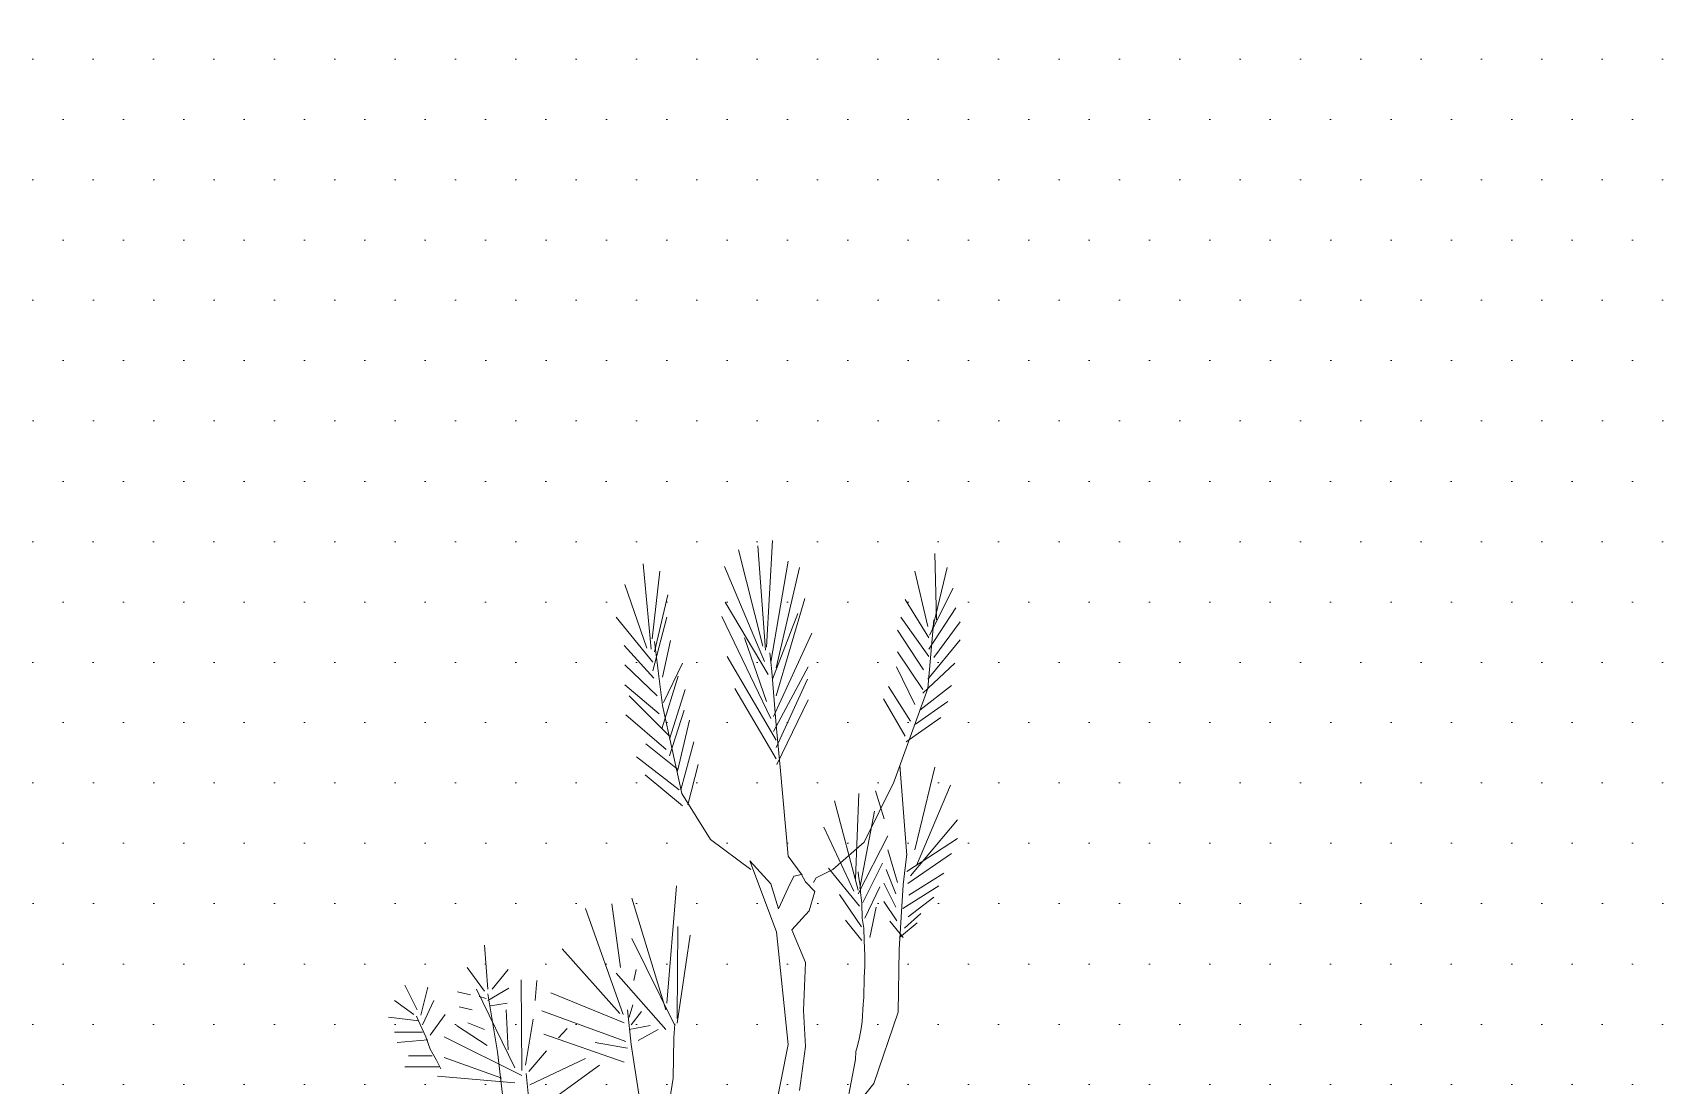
# Model space of a CAD drawing. Header units: millimetres. Extents: x 3779 to 7711, y 1445 to 3132.
# Drawn here: x 3964.858 to 3965.501, y 1452.076 to 1452.492 of the extents above; entities that cross this region are included whole.
import ezdxf

# ---------------------------------------------------------------- set-up
doc = ezdxf.new("R2010")
doc.units = ezdxf.units.MM
doc.layers.add('TEXTURAS', color=35, linetype='Continuous', lineweight=5)
doc.layers.add('VEJETACION', color=3, linetype='Continuous', lineweight=9)

# ---------------------------------------------------------------- blocks, each defined once
blk = doc.blocks.new('5')
for p, q in [((0.0806, 1.2394), (0.0605, 1.3188)), ((0.0827, 1.2363), (0.0763, 1.3219)), ((0.0835, 1.2386), (0.0885, 1.3265)), ((0.2234, 1.261), (0.2219, 1.3157)), ((-0.0112, 1.2371), (-0.0177, 1.3072)), ((-0.0105, 1.2455), (-0.0041, 1.3011)), ((0.082, 1.227), (0.049, 1.3049)), ((0.0871, 1.2263), (0.1014, 1.3095)), ((0.0914, 1.2216), (0.1107, 1.3041)), ((0.2162, 1.2556), (0.2054, 1.3011)), ((0.2198, 1.2525), (0.232, 1.3041)), ((-0.0148, 1.2378), (-0.0328, 1.2903)), ((-0.0084, 1.2347), (0.0024, 1.2818)), ((0.0849, 1.2162), (0.0497, 1.2756)), ((0.0914, 1.1985), (0.115, 1.2787)), ((0.2169, 1.2463), (0.1975, 1.2779)), ((0.2176, 1.2486), (0.237, 1.2872)), ((-0.0098, 1.2263), (-0.0399, 1.2633)), ((-0.0098, 1.2193), (0.0017, 1.2633)), ((0.0871, 1.18), (0.0469, 1.264)), ((0.0885, 1.2124), (0.1093, 1.2664)), ((0.2169, 1.2309), (0.1939, 1.2633)), ((0.2162, 1.2047), (0.2212, 1.261)), ((0.2169, 1.2371), (0.2391, 1.271)), ((0.0892, 1.1815), (0.1208, 1.2502)), ((0.2126, 1.2201), (0.1911, 1.2525)), ((0.2212, 1.2301), (0.2427, 1.2594)), ((-0.0091, 1.2132), (-0.0335, 1.2401)), ((-0.0019, 1.1908), (-0.0084, 1.2432)), ((-0.0019, 1.2139), (0.0046, 1.244)), ((0.0835, 1.1939), (0.0655, 1.2463)), ((0.0878, 1.2186), (0.0863, 1.234)), ((0.2119, 1.2039), (0.1911, 1.2347)), ((0.2162, 1.2124), (0.2427, 1.2448)), ((-0.0062, 1.1985), (-0.0328, 1.224)), ((-0.0012, 1.1931), (0.0146, 1.2255)), ((0.0914, 1.1623), (0.0512, 1.2309)), ((0.0892, 1.1692), (0.1179, 1.2224)), ((0.2054, 1.1916), (0.1903, 1.2224)), ((0.2119, 1.2008), (0.2384, 1.2255)), ((-0.0048, 1.1839), (-0.0328, 1.2078)), ((-0.0026, 1.1715), (0.011, 1.2147)), ((0.0914, 1.1746), (0.0878, 1.2186)), ((0.0914, 1.1561), (0.1172, 1.2124)), ((0.0038, 1.1654), (-0.0292, 1.1985)), ((0.0038, 1.163), (0.0167, 1.2039)), ((0.0914, 1.1468), (0.0576, 1.2047)), ((0.0921, 1.1422), (0.1179, 1.1954)), ((0.1975, 1.1654), (0.1796, 1.1962)), ((0.2018, 1.1777), (0.1839, 1.2062)), ((0.1882, 1.1276), (0.2162, 1.2047)), ((0.2061, 1.1754), (0.2327, 1.1939)), ((0.2097, 1.1869), (0.2355, 1.207)), ((0.001, 1.1546), (-0.032, 1.1831)), ((0.0139, 1.1183), (-0.0019, 1.1908)), ((0.0038, 1.1492), (0.016, 1.1869)), ((0.1982, 1.1607), (0.2269, 1.1808)), ((0.0103, 1.1368), (0.0203, 1.1785)), ((0.0949, 1.1399), (0.0914, 1.1746)), ((0.0103, 1.1384), (-0.0155, 1.1592)), ((0.0132, 1.1214), (0.0239, 1.1607)), ((0.0117, 1.1214), (-0.0234, 1.1484)), ((0.0189, 1.1091), (0.0275, 1.1422)), ((0.199, 1.0674), (0.1932, 1.1415)), ((0.0146, 1.1083), (-0.0163, 1.1338)), ((0.1014, 1.0667), (0.0949, 1.1399)), ((0.1638, 1.0782), (0.1882, 1.1276)), ((0.2054, 1.0721), (0.2219, 1.1399)), ((0.0376, 1.0805), (0.0139, 1.1183)), ((0.1566, 1.0482), (0.1595, 1.1183)), ((0.1803, 1.0975), (0.1731, 1.1206)), ((0.2069, 1.059), (0.2348, 1.1253)), ((0.1588, 1.0389), (0.1394, 1.1122)), ((0.1602, 1.0405), (0.1724, 1.1037)), ((0.1552, 1.0381), (0.1308, 1.0906)), ((0.2018, 1.0505), (0.2406, 1.0967)), ((0.0706, 1.0559), (0.0376, 1.0805)), ((0.138, 1.0559), (0.1638, 1.0782)), ((0.1588, 1.0358), (0.1832, 1.0836)), ((0.199, 1.0543), (0.2406, 1.0813)), ((0.0918, 1.0046), (0.0699, 1.0629)), ((0.0699, 1.0629), (0.0871, 1.044)), ((0.1129, 1.0512), (0.1014, 1.0667)), ((0.1627, 1.0288), (0.1788, 1.0611)), ((0.1911, 1.0451), (0.1832, 1.0721)), ((0.196, 1.0433), (0.1989, 1.0687)), ((0.1997, 1.0443), (0.2355, 1.069)), ((0.1013, 1.0408), (0.106, 1.0502)), ((0.106, 1.0502), (0.1123, 1.0518)), ((0.1123, 1.0518), (0.1155, 1.0456)), ((0.1222, 1.0451), (0.1244, 1.0489)), ((0.1244, 1.0489), (0.138, 1.0559)), ((0.16, 1.0258), (0.1344, 1.0568)), ((0.1592, 1.051), (0.1588, 1.0538)), ((0.1605, 1.0423), (0.1592, 1.051)), ((0.1899, 1.0359), (0.1818, 1.0557)), ((0.2004, 1.0346), (0.2292, 1.0527)), ((0.0016, 0.9459), (0.0095, 1.0423)), ((0.0871, 1.044), (0.0934, 1.0235)), ((0.0934, 1.0235), (0.1013, 1.0408)), ((0.1155, 1.0456), (0.1233, 1.0376)), ((0.1233, 1.0376), (0.1185, 1.0219)), ((0.1617, 1.0087), (0.1436, 1.0352)), ((0.1609, 1.0368), (0.1605, 1.0423)), ((0.1618, 1.0281), (0.1609, 1.0368)), ((0.1644, 1.0157), (0.1768, 1.0416)), ((0.1899, 1.0248), (0.1799, 1.0447)), ((0.1925, 0.9901), (0.196, 1.0433)), ((0.1957, 1.0238), (0.2252, 1.0423)), ((0.2, 1.0168), (0.2212, 1.0332)), ((-0.0342, 0.9367), (-0.0651, 1.0238)), ((-0.0364, 0.9752), (-0.0436, 1.0276)), ((0.0009, 0.9405), (-0.0271, 1.0323)), ((0.1185, 1.0219), (0.1044, 1.0062)), ((0.1622, 1.0157), (0.1618, 1.0281)), ((0.1684, 1), (0.1738, 1.0248)), ((0.1906, 1.0137), (0.1799, 1.0295)), ((0.197, 1.0077), (0.2104, 1.0195)), ((0.01, 0.9333), (0.0107, 1.0089)), ((0.1044, 1.0062), (0.1155, 0.9794)), ((0.162, 0.9973), (0.1486, 1.0141)), ((0.1635, 1.0075), (0.1622, 1.0157)), ((0.1639, 0.9974), (0.1635, 1.0075)), ((0.196, 1), (0.1849, 1.0134)), ((0.1929, 1), (0.2074, 1.012)), ((-0.1454, 0.9575), (-0.1483, 0.9937)), ((0.0081, 0.9274), (-0.0271, 0.9991)), ((0.01, 0.9295), (0.0207, 1.0019)), ((0.1013, 0.9118), (0.0918, 1.0046)), ((0.1643, 0.985), (0.1639, 0.9974)), ((-0.0371, 0.9374), (-0.0845, 0.9906)), ((0.1155, 0.9794), (0.1139, 0.94)), ((0.1643, 0.9763), (0.1643, 0.985)), ((0.1917, 0.9384), (0.1925, 0.9901)), ((-0.1483, 0.9559), (-0.1626, 0.9752)), ((-0.1418, 0.9575), (-0.1289, 0.9737)), ((0.0009, 0.9243), (-0.04, 0.9706)), ((-0.0256, 0.9644), (-0.0235, 0.9737)), ((0.1635, 0.9506), (0.1639, 0.9671)), ((0.1639, 0.9671), (0.1643, 0.9763)), ((-0.2035, 0.9405), (-0.2136, 0.9606)), ((-0.2007, 0.9359), (-0.1949, 0.959)), ((-0.1598, 0.9528), (-0.1705, 0.9552)), ((-0.1232, 0.8927), (-0.1548, 0.9575)), ((-0.1454, 0.9482), (-0.1282, 0.9582)), ((-0.1375, 0.9058), (-0.1454, 0.9536)), ((-0.1175, 0.8904), (-0.1182, 0.9652)), ((-0.1067, 0.9482), (-0.1053, 0.9644)), ((-0.0335, 0.9297), (-0.0938, 0.9544)), ((-0.2064, 0.9367), (-0.2222, 0.9482)), ((-0.1992, 0.9282), (-0.1899, 0.9482)), ((-0.1583, 0.9405), (-0.1691, 0.9428)), ((-0.1469, 0.9498), (-0.1526, 0.9513)), ((-0.1433, 0.9436), (-0.1296, 0.9459)), ((-0.1289, 0.9074), (-0.1304, 0.9405)), ((-0.0321, 0.9143), (-0.101, 0.9397)), ((-0.0278, 0.912), (-0.0306, 0.9405)), ((-0.0292, 0.9343), (-0.0264, 0.9444)), ((-0.0278, 0.9282), (-0.0192, 0.939)), ((0.1139, 0.94), (0.1155, 0.9102)), ((0.1622, 0.9309), (0.163, 0.9451)), ((0.163, 0.9451), (0.1635, 0.9506)), ((-0.2021, 0.9313), (-0.2272, 0.9343)), ((-0.2028, 0.932), (-0.2042, 0.9351)), ((-0.1964, 0.9181), (-0.2028, 0.932)), ((-0.1928, 0.9197), (-0.1806, 0.9367)), ((-0.1461, 0.9112), (-0.1712, 0.9274)), ((-0.1483, 0.9243), (-0.1619, 0.9297)), ((-0.1146, 0.895), (-0.1081, 0.9328)), ((-0.0292, 0.9243), (-0.012, 0.9274)), ((0.0074, 0.9174), (0.0081, 0.9289)), ((0.1613, 0.925), (0.1622, 0.9309)), ((0.1717, 0.8798), (0.1917, 0.9384)), ((-0.1992, 0.922), (-0.2222, 0.922)), ((-0.1949, 0.9158), (-0.22, 0.9135)), ((-0.1928, 0.9081), (-0.1964, 0.9181)), ((-0.1175, 0.8865), (-0.1813, 0.9181)), ((-0.0335, 0.8973), (-0.0995, 0.9205)), ((-0.0873, 0.9174), (-0.0802, 0.9251)), ((-0.0306, 0.9089), (-0.0572, 0.9135)), ((-0.0213, 0.8711), (-0.0278, 0.912)), ((-0.022, 0.9151), (-0.0055, 0.9243)), ((0.0067, 0.8842), (0.0074, 0.9174)), ((0.1584, 0.9107), (0.1601, 0.9176)), ((0.1601, 0.9176), (0.1613, 0.925)), ((-0.1913, 0.9027), (-0.2107, 0.9027)), ((-0.1878, 0.8989), (-0.1928, 0.9081)), ((-0.1842, 0.8919), (-0.1878, 0.8989)), ((-0.134, 0.8842), (-0.1813, 0.9012)), ((-0.1275, 0.8187), (-0.1375, 0.9058)), ((-0.1117, 0.8896), (-0.0974, 0.9066)), ((-0.111, 0.8788), (-0.0651, 0.9004)), ((0.0856, 0.8331), (0.1013, 0.9118)), ((0.1155, 0.9102), (0.1107, 0.874)), ((0.1567, 0.8997), (0.1497, 0.8623)), ((0.1562, 0.897), (0.1567, 0.8997)), ((0.1567, 0.8997), (0.1571, 0.9062)), ((0.1571, 0.9062), (0.1584, 0.9107)), ((-0.1856, 0.8935), (-0.2136, 0.8935)), ((-0.1232, 0.8804), (-0.187, 0.8858)), ((-0.1088, 0.8357), (-0.1139, 0.8881)), ((-0.1088, 0.8549), (-0.0536, 0.895)), ((-0.0034, 0.8202), (0.0067, 0.8842)), ((0.1544, 0.8582), (0.1717, 0.8798))]:
    blk.add_line(p, q)
blk = doc.blocks.new('KJKHJK')
at = {"layer": 'VEJETACION', "linetype": 'Continuous', "xscale": 0.599999999999909, "yscale": 0.599999999999909, "zscale": 0.599999999999909}
blk.add_blockref('5', (1136.25456, 439.16233), dxfattribs=at)

msp = doc.modelspace()

# ---------------------------------------------------------------- hatches: boundary and pattern name
at = {"layer": 'TEXTURAS'}
h = msp.add_hatch(dxfattribs=at)
h.set_pattern_fill('DOTS', color=256, scale=0.015)
h.set_pattern_definition([(0, (-5.591012, 26.350948), (0.01190625, 0.0238125), [0, -0.0238125])])
h.paths.add_polyline_path([(3964.1498, 1452.02487), (3966.1498, 1452.02487), (3966.1498, 1453.02487), (3964.1498, 1453.02487)])

# ---------------------------------------------------------------- block references
at = {"layer": 'VEJETACION', "linetype": 'Continuous', "xscale": 0.8, "yscale": 0.8, "zscale": 0.8}
msp.add_blockref('KJKHJK', (3056.10328, 1100.32504), dxfattribs=at)

doc.saveas('drawing.dxf')
